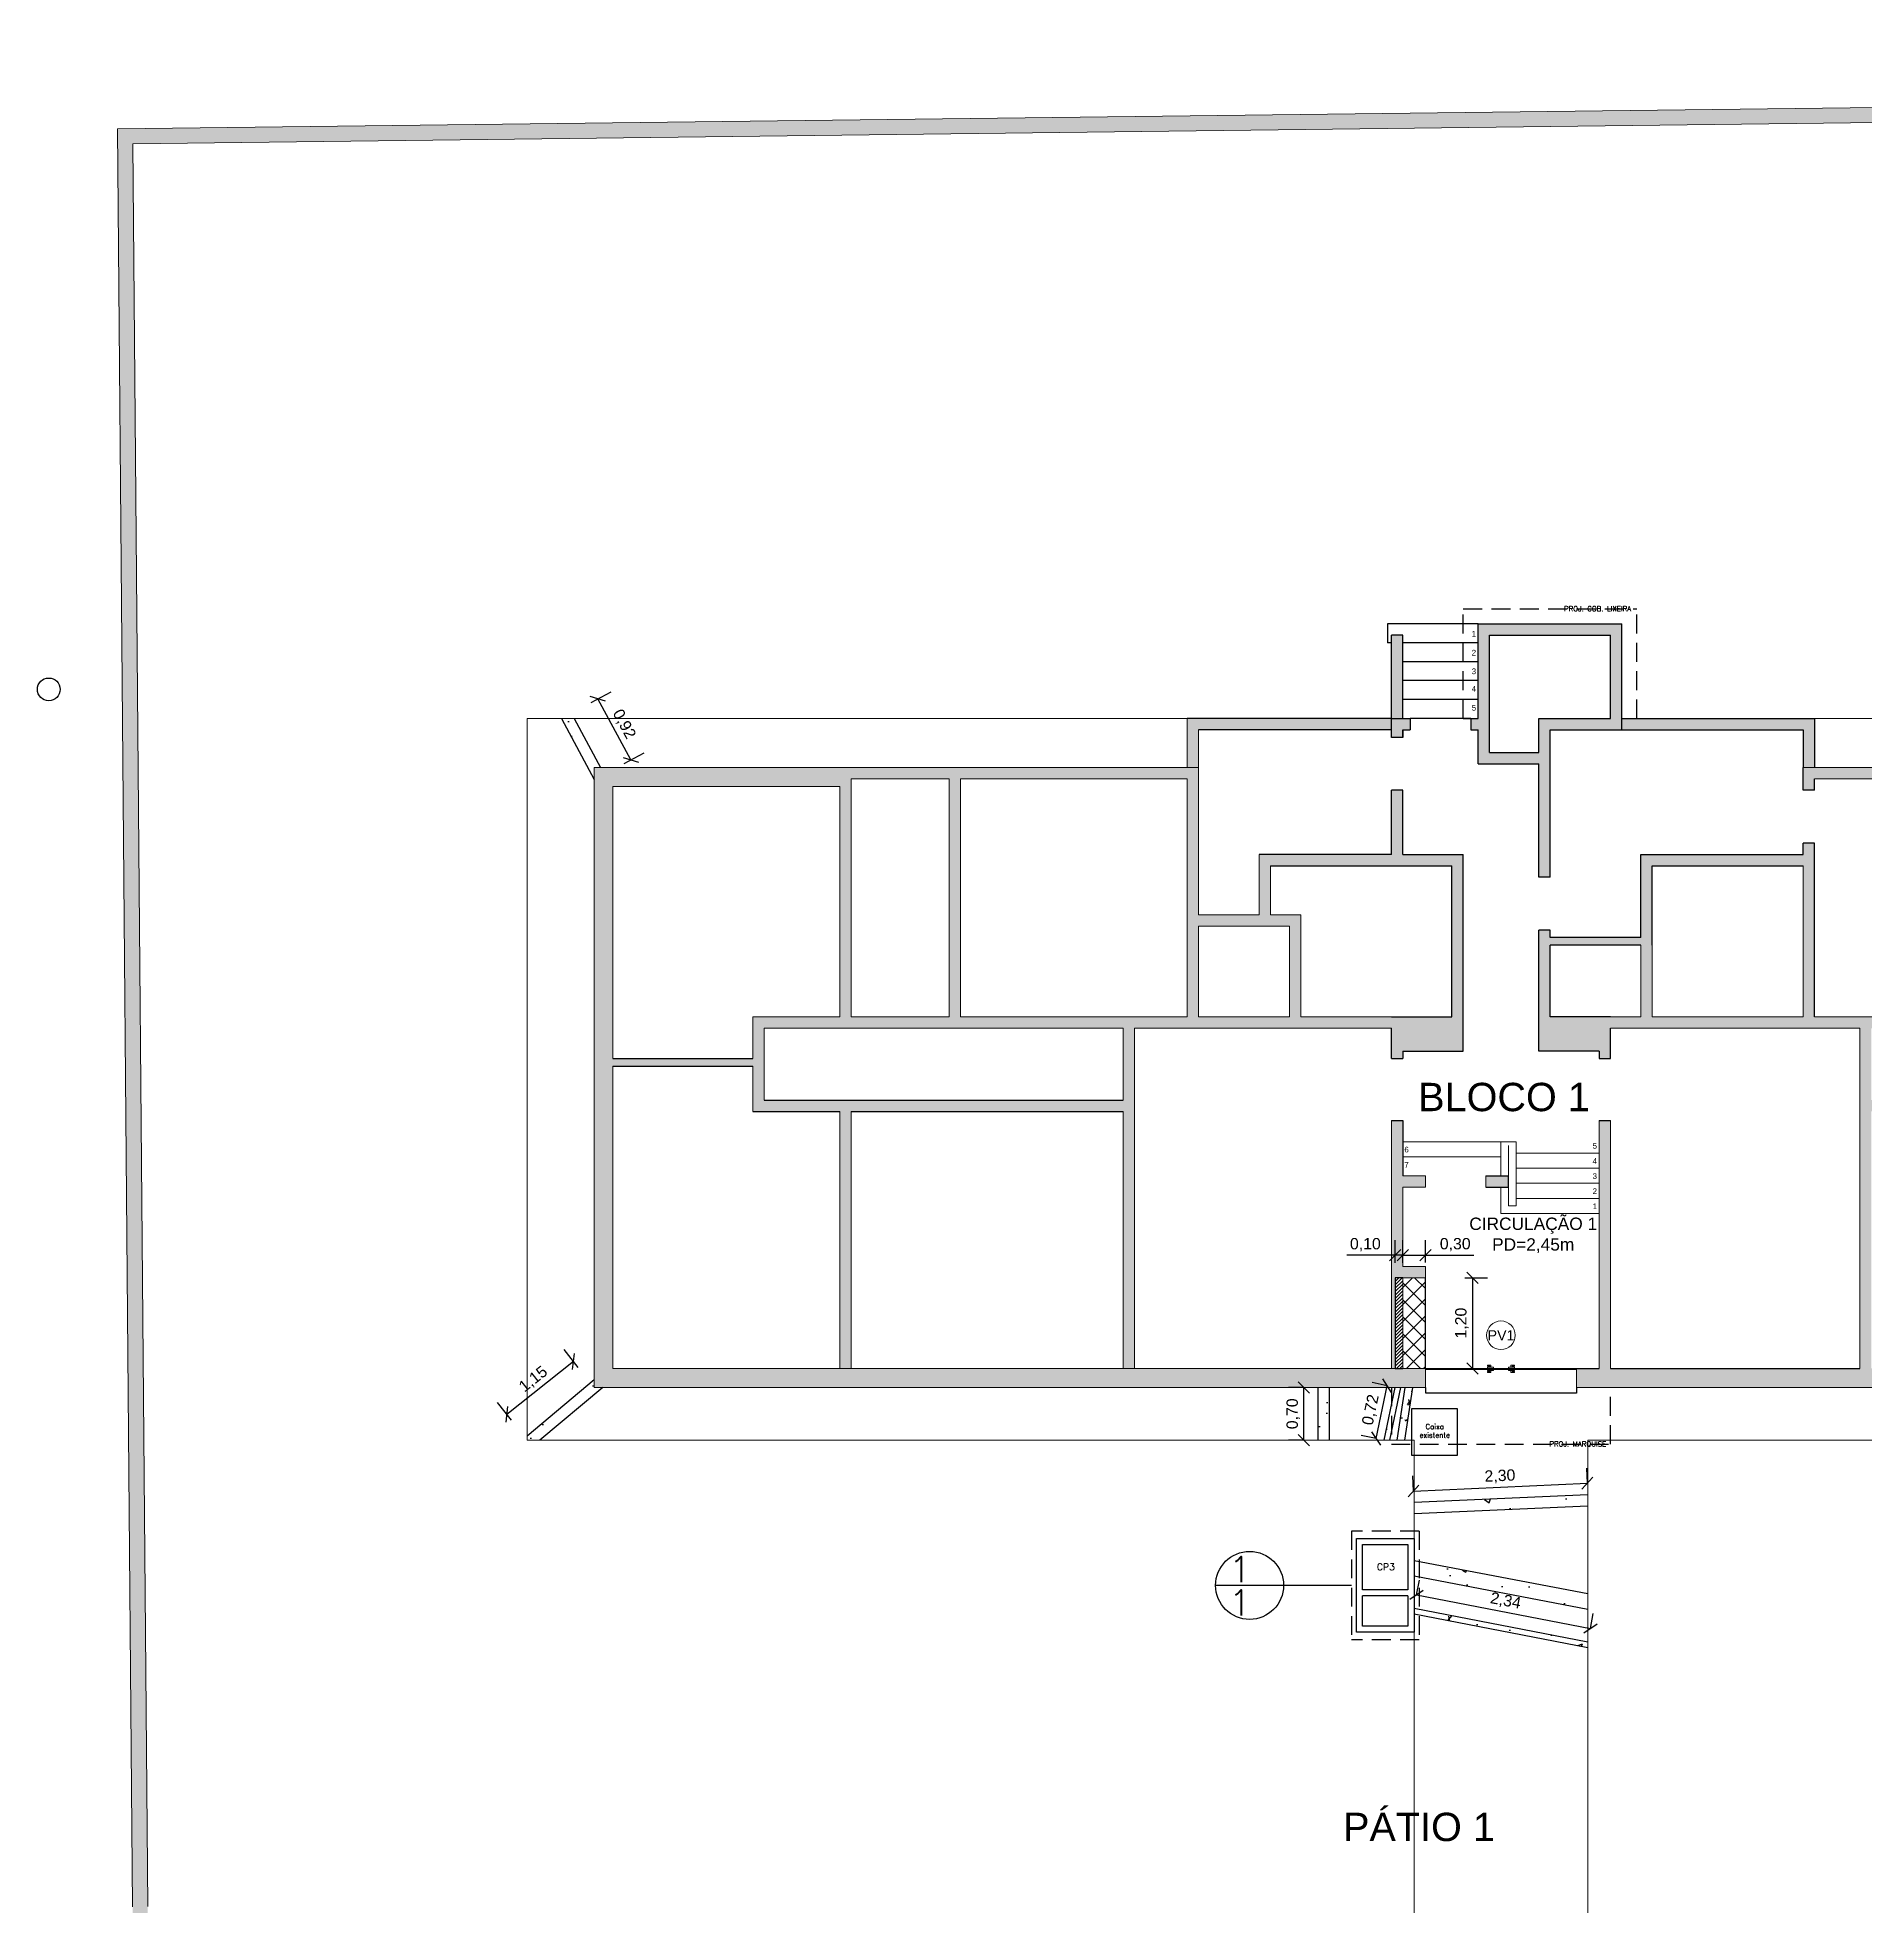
# Model space of a CAD drawing. Extents: x 0 to 11638, y -6007 to 0.
# Drawn here: x 10539.1 to 10563.3, y -5592.71 to -5567.98 of the extents above; entities that cross this region are included whole.
import ezdxf

# ---------------------------------------------------------------- set-up
doc = ezdxf.new("R2010")
doc.units = 0
doc.linetypes.add('CACHE', pattern=[0.375, 0.25, -0.125])
doc.layers.get('0').update_dxf_attribs({"linetype": 'CONTINUOUS'})
doc.layers.get('Defpoints').update_dxf_attribs({"linetype": 'CONTINUOUS'})
for name, color, linetype, lineweight in [('ARQ - Alvenaria Alta', 251, 'CONTINUOUS', 13), ('ARQ - Alvenaria Média-Baixa', 252, 'CONTINUOUS', 20), ('ARQ - Desnível', 8, 'CONTINUOUS', 20), ('ARQ - Escadas', 1, 'CONTINUOUS', 9), ('ARQ - Esquadrias', 1, 'CONTINUOUS', 9), ('ARQ - Guias Calçadas Sarjetas', 254, 'CONTINUOUS', 20), ('ARQ - Textos', 4, 'CONTINUOUS', 5), ('Elétrica', 30, 'CONTINUOUS', 20)]:
    doc.layers.add(name, color=color, linetype=linetype, lineweight=lineweight)
doc.layers.add('ARQ - Cotas', color=1, linetype='CONTINUOUS')
doc.layers.add('ARQ - Projeções', color=253, linetype='CACHE')
doc.styles.add('ROMANS', font='romans.shx', dxfattribs={"height": 0.3})
doc.styles.get("Standard").update_dxf_attribs({"font": 'arial.ttf', "height": 0.15})
doc.dimstyles.get("Standard").update_dxf_attribs({"dimtxt": 0.1, "dimasz": 0.15, "dimexe": 0.2, "dimexo": 0.2, "dimgap": 0.05, "dimtad": 1, "dimzin": 0, "dimtxsty": 'STANDARD', "dimblk": 'OBLIQUE', "dimcen": 0.5, "dimclrd": 256, "dimclre": 256, "dimclrt": 256, "dimadec": 0, "dimazin": 0, "dimtfac": 1, "dimtmove": 0, "dimatfit": 3, "dimfxl": 0.1, "dimfxlon": 1, "dimtfillclr": 256, "dimtolj": 1, "dimtzin": 0, "dimlwd": -1, "dimarcsym": 0})
pattern_1 = [(50, (250, 0), (0.910923345, -0.07969543), [0.09525, -1.04775]), (355, (250, 0), (-0.17621711, 0.955284226), [0.0762, -0.83820292]), (100.451445, (250.0759, -0.0066), (0.734706235, 0.87558876), [0.080950044, -0.89045122]), (46.1842, (250, 0.254), (1.3553952, -0.21021164), [0.142875, -1.571625]), (96.635558, (250.113, 0.2365), (1.18702067, 1.23713062), [0.12142512, -1.33567804]), (351.184151, (250, 0.254), (1.18702067, 1.23713062), [0.11429984, -1.25729866]), (21, (250.127, 0.1905), (0.758071956, -0.51132599), [0.09525, -1.04775]), (326, (250.127, 0.1905), (0.30901014, 0.92093983), [0.0762, -0.8382]), (71.451445, (250.1902, 0.1479), (1.067082096, 0.409613844), [0.080950044, -0.89044969]), (37.5, (250, 0), (0.015443016, 0.422775194), [0, -0.82804, 0, -0.8509, 0, -0.841375]), (7.5, (250, 0), (0.334098313, 0.500902874), [0, -0.48514, 0, -0.80899, 0, -0.320675]), (327.5, (249.7168, 0), (0.677952976, -0.02864372), [0, -0.3175, 0, -0.9906, 0, -1.31445]), (317.5, (249.5898, 0), (0.740645907, 0.127132455), [0, -0.41275, 0, -0.65786, 0, -0.93345])]

# ---------------------------------------------------------------- blocks, each defined once
blk = doc.blocks.new('_Oblique')
at = {"layer": 'ARQ - Esquadrias', "color": 0, "lineweight": -2}
blk.add_line((-0.5, -0.5), (0.5, 0.5), dxfattribs=at)
blk = doc.blocks.new('*D1001')
at = {"layer": 'ARQ - Cotas', "lineweight": -2, "transparency": 16777216}
for p, q in [((10546.262, -5585.572), (10546.076, -5585.336)), ((10545.377, -5586.272), (10545.191, -5586.036))]:
    blk.add_line(p, q, dxfattribs=at)
at = {"layer": 'ARQ - Cotas', "transparency": 16777216}
blk.add_line((10546.2, -5585.493), (10545.315, -5586.193), dxfattribs=at)
at = {"layer": 'Defpoints', "color": 0, "lineweight": -2, "transparency": 16777216}
for p in [(10546.471, -5585.836), (10545.315, -5586.193), (10545.586, -5586.536)]:
    blk.add_point(p, dxfattribs=at)
at = {"layer": 'ARQ - Cotas', "transparency": 16777216, "xscale": 0.15, "yscale": 0.15, "zscale": 0.15}
for p, rotation in [((10546.2, -5585.493), 38.34260302707622), ((10545.315, -5586.193), 218.3426030270762)]:
    blk.add_blockref('_Oblique', p, dxfattribs=dict(at, rotation=rotation))
at = {"layer": 'ARQ - Cotas', "lineweight": -2, "transparency": 16777216, "insert": (10545.671, -5585.733), "char_height": 0.15, "attachment_point": 5, "rotation": 38.3426}
blk.add_mtext('\\A1;1,15', dxfattribs=at)
blk = doc.blocks.new('*D1002')
at = {"layer": 'ARQ - Cotas', "lineweight": -2, "transparency": 16777216}
for p, q in [((10546.434, -5576.774), (10546.699, -5576.632)), ((10546.868, -5577.582), (10547.132, -5577.44))]:
    blk.add_line(p, q, dxfattribs=at)
at = {"layer": 'ARQ - Cotas', "transparency": 16777216}
blk.add_line((10546.956, -5577.535), (10546.522, -5576.726), dxfattribs=at)
at = {"layer": 'Defpoints', "color": 0, "lineweight": -2, "transparency": 16777216}
for p in [(10546.522, -5576.726), (10546.038, -5576.986), (10546.471, -5577.795)]:
    blk.add_point(p, dxfattribs=at)
at = {"layer": 'ARQ - Cotas', "transparency": 16777216, "xscale": 0.15, "yscale": 0.15, "zscale": 0.15}
for p, rotation in [((10546.522, -5576.726), 118.203751633837), ((10546.956, -5577.535), 298.203751633837)]:
    blk.add_blockref('_Oblique', p, dxfattribs=dict(at, rotation=rotation))
at = {"layer": 'ARQ - Cotas', "lineweight": -2, "transparency": 16777216, "insert": (10546.863, -5577.064), "char_height": 0.15, "attachment_point": 5, "rotation": 298.2038}
blk.add_mtext('\\A1;0,92', dxfattribs=at)
blk = doc.blocks.new('*D1003')
at = {"layer": 'ARQ - Cotas', "lineweight": -2, "transparency": 16777216}
for p, q in [((10557.315, -5587.208), (10557.306, -5587.008)), ((10559.615, -5587.104), (10559.606, -5586.905))]:
    blk.add_line(p, q, dxfattribs=at)
at = {"layer": 'ARQ - Cotas', "transparency": 16777216}
blk.add_line((10557.315, -5587.208), (10559.615, -5587.104), dxfattribs=at)
at = {"layer": 'Defpoints', "color": 0, "lineweight": -2, "transparency": 16777216}
for p in [(10559.615, -5587.104), (10557.321, -5587.357), (10559.621, -5587.254)]:
    blk.add_point(p, dxfattribs=at)
at = {"layer": 'ARQ - Cotas', "transparency": 16777216, "xscale": 0.15, "yscale": 0.15, "zscale": 0.15}
for p, rotation in [((10557.315, -5587.208), 182.5705686354482), ((10559.615, -5587.104), 2.570568635448222)]:
    blk.add_blockref('_Oblique', p, dxfattribs=dict(at, rotation=rotation))
at = {"layer": 'ARQ - Cotas', "lineweight": -2, "transparency": 16777216, "insert": (10558.458, -5587.016), "char_height": 0.15, "attachment_point": 5, "rotation": 2.5706}
blk.add_mtext('\\A1;2,30', dxfattribs=at)
blk = doc.blocks.new('*D1006')
at = {"layer": 'ARQ - Cotas', "lineweight": -2, "transparency": 16777216}
for p, q in [((10556.965, -5585.814), (10556.769, -5585.773)), ((10556.818, -5586.514), (10556.622, -5586.473))]:
    blk.add_line(p, q, dxfattribs=at)
at = {"layer": 'ARQ - Cotas', "transparency": 16777216}
blk.add_line((10556.818, -5586.514), (10556.965, -5585.814), dxfattribs=at)
at = {"layer": 'Defpoints', "color": 0, "lineweight": -2, "transparency": 16777216}
for p in [(10556.965, -5585.814), (10557.071, -5585.836), (10556.924, -5586.536)]:
    blk.add_point(p, dxfattribs=at)
at = {"layer": 'ARQ - Cotas', "transparency": 16777216, "xscale": 0.15, "yscale": 0.15, "zscale": 0.15}
for p, rotation in [((10556.965, -5585.814), 78.14022087898287), ((10556.818, -5586.514), 258.1402208789829)]:
    blk.add_blockref('_Oblique', p, dxfattribs=dict(at, rotation=rotation))
at = {"layer": 'ARQ - Cotas', "lineweight": -2, "transparency": 16777216, "insert": (10556.754, -5586.135), "char_height": 0.15, "attachment_point": 5, "rotation": 78.1402}
blk.add_mtext('\\A1;0,72', dxfattribs=at)
blk = doc.blocks.new('*D1007')
at = {"layer": 'ARQ - Cotas', "lineweight": -2, "transparency": 16777216}
for p, q in [((10555.862, -5585.836), (10555.662, -5585.836)), ((10555.862, -5586.536), (10555.662, -5586.536))]:
    blk.add_line(p, q, dxfattribs=at)
at = {"layer": 'ARQ - Cotas', "transparency": 16777216}
blk.add_line((10555.862, -5586.536), (10555.862, -5585.836), dxfattribs=at)
at = {"layer": 'Defpoints', "color": 0, "lineweight": -2, "transparency": 16777216}
for p in [(10555.862, -5585.836), (10556.05, -5585.836), (10556.05, -5586.536)]:
    blk.add_point(p, dxfattribs=at)
at = {"layer": 'ARQ - Cotas', "transparency": 16777216, "xscale": 0.15, "yscale": 0.15, "zscale": 0.15}
for p, rotation in [((10555.862, -5585.836), 90), ((10555.862, -5586.536), 270)]:
    blk.add_blockref('_Oblique', p, dxfattribs=dict(at, rotation=rotation))
at = {"layer": 'ARQ - Cotas', "lineweight": -2, "transparency": 16777216, "insert": (10555.722, -5586.186), "char_height": 0.15, "attachment_point": 5, "rotation": 90}
blk.add_mtext('\\A1;0,70', dxfattribs=at)
blk = doc.blocks.new('*D1008')
at = {"layer": 'ARQ - Cotas', "lineweight": -2, "transparency": 16777216}
for p, q in [((10557.355, -5588.583), (10557.393, -5588.387)), ((10559.655, -5589.026), (10559.693, -5588.829))]:
    blk.add_line(p, q, dxfattribs=at)
at = {"layer": 'ARQ - Cotas', "transparency": 16777216}
blk.add_line((10557.355, -5588.583), (10559.655, -5589.026), dxfattribs=at)
at = {"layer": 'Defpoints', "color": 0, "lineweight": -2, "transparency": 16777216}
for p in [(10557.321, -5588.758), (10559.655, -5589.026), (10559.621, -5589.201)]:
    blk.add_point(p, dxfattribs=at)
at = {"layer": 'ARQ - Cotas', "transparency": 16777216, "xscale": 0.15, "yscale": 0.15, "zscale": 0.15}
for p, rotation in [((10557.355, -5588.583), 169.1044546613876), ((10559.655, -5589.026), 349.1044546613876)]:
    blk.add_blockref('_Oblique', p, dxfattribs=dict(at, rotation=rotation))
at = {"layer": 'ARQ - Cotas', "lineweight": -2, "transparency": 16777216, "insert": (10558.532, -5588.667), "char_height": 0.15, "attachment_point": 5, "rotation": 349.1045}
blk.add_mtext('\\A1;2,34', dxfattribs=at)
blk = doc.blocks.new('*D1026')
at = {"layer": 'ARQ - Cotas', "lineweight": -2, "transparency": 16777216}
for p, q in [((10557.171, -5584.186), (10557.171, -5583.889)), ((10557.471, -5584.186), (10557.471, -5583.889))]:
    blk.add_line(p, q, dxfattribs=at)
at = {"layer": 'ARQ - Cotas', "transparency": 16777216}
for p, q in [((10557.171, -5584.089), (10557.471, -5584.089)), ((10557.471, -5584.089), (10558.111, -5584.089))]:
    blk.add_line(p, q, dxfattribs=at)
at = {"layer": 'Defpoints', "color": 0, "lineweight": -2, "transparency": 16777216}
for p in [(10557.471, -5584.089), (10557.171, -5584.386), (10557.471, -5584.386)]:
    blk.add_point(p, dxfattribs=at)
at = {"layer": 'ARQ - Cotas', "transparency": 16777216, "xscale": 0.15, "yscale": 0.15, "zscale": 0.15, "rotation": 180}
blk.add_blockref('_Oblique', (10557.171, -5584.089), dxfattribs=at)
at = {"layer": 'ARQ - Cotas', "transparency": 16777216, "xscale": 0.15, "yscale": 0.15, "zscale": 0.15}
blk.add_blockref('_Oblique', (10557.471, -5584.089), dxfattribs=at)
at = {"layer": 'ARQ - Cotas', "lineweight": -2, "transparency": 16777216, "insert": (10557.866, -5583.949), "char_height": 0.15, "attachment_point": 5}
blk.add_mtext('\\A1;0,30', dxfattribs=at)
blk = doc.blocks.new('*D1027')
at = {"layer": 'ARQ - Cotas', "lineweight": -2, "transparency": 16777216}
for p, q in [((10557.994, -5584.386), (10558.294, -5584.386)), ((10557.994, -5585.586), (10558.294, -5585.586))]:
    blk.add_line(p, q, dxfattribs=at)
at = {"layer": 'ARQ - Cotas', "transparency": 16777216}
blk.add_line((10558.094, -5584.386), (10558.094, -5585.586), dxfattribs=at)
at = {"layer": 'Defpoints', "color": 0, "lineweight": -2, "transparency": 16777216}
for p in [(10557.171, -5584.386), (10557.171, -5585.586), (10558.094, -5585.586)]:
    blk.add_point(p, dxfattribs=at)
at = {"layer": 'ARQ - Cotas', "transparency": 16777216, "xscale": 0.15, "yscale": 0.15, "zscale": 0.15}
for p, rotation in [((10558.094, -5584.386), 90), ((10558.094, -5585.586), 270)]:
    blk.add_blockref('_Oblique', p, dxfattribs=dict(at, rotation=rotation))
at = {"layer": 'ARQ - Cotas', "lineweight": -2, "transparency": 16777216, "insert": (10557.954, -5584.986), "char_height": 0.15, "attachment_point": 5, "rotation": 90}
blk.add_mtext('\\A1;1,20', dxfattribs=at)
blk = doc.blocks.new('*D1032')
at = {"layer": 'ARQ - Cotas', "lineweight": -2, "transparency": 16777216}
for p, q in [((10557.071, -5584.189), (10557.071, -5583.889)), ((10557.171, -5584.189), (10557.171, -5583.889))]:
    blk.add_line(p, q, dxfattribs=at)
at = {"layer": 'ARQ - Cotas', "transparency": 16777216}
for p, q in [((10557.071, -5584.089), (10556.432, -5584.089)), ((10557.171, -5584.089), (10557.071, -5584.089))]:
    blk.add_line(p, q, dxfattribs=at)
at = {"layer": 'Defpoints', "color": 0, "lineweight": -2, "transparency": 16777216}
for p in [(10557.071, -5584.089), (10557.071, -5585.586), (10557.171, -5585.586)]:
    blk.add_point(p, dxfattribs=at)
at = {"layer": 'ARQ - Cotas', "transparency": 16777216, "xscale": 0.15, "yscale": 0.15, "zscale": 0.15, "rotation": 180}
blk.add_blockref('_Oblique', (10557.071, -5584.089), dxfattribs=at)
at = {"layer": 'ARQ - Cotas', "transparency": 16777216, "xscale": 0.15, "yscale": 0.15, "zscale": 0.15}
blk.add_blockref('_Oblique', (10557.171, -5584.089), dxfattribs=at)
at = {"layer": 'ARQ - Cotas', "lineweight": -2, "transparency": 16777216, "insert": (10556.677, -5583.949), "char_height": 0.15, "attachment_point": 5}
blk.add_mtext('\\A1;0,10', dxfattribs=at)

msp = doc.modelspace()

# ---------------------------------------------------------------- hatches: boundary and pattern name
at = {"layer": 'ARQ - Alvenaria Alta', "lineweight": -2}
h = msp.add_hatch(color=7, dxfattribs=at)
h.dxf.hatch_style = 1
h.paths.add_polyline_path([(10557.971, -5578.786), (10557.171, -5578.786), (10557.171, -5577.936), (10557.021, -5577.936), (10557.021, -5578.786), (10555.271, -5578.786), (10555.271, -5579.586), (10554.471, -5579.586), (10554.471, -5577.636), (10546.471, -5577.636), (10546.471, -5585.836), (10557.471, -5585.836), (10557.471, -5585.586), (10557.174, -5585.586), (10546.721, -5585.586), (10546.721, -5581.586), (10548.571, -5581.586), (10548.571, -5582.186), (10549.721, -5582.186), (10549.721, -5585.586), (10549.871, -5585.586), (10549.871, -5582.186), (10553.471, -5582.186), (10553.471, -5585.586), (10553.621, -5585.586), (10553.621, -5581.086), (10557.021, -5581.086), (10557.021, -5581.486), (10557.171, -5581.486), (10557.171, -5581.386), (10557.971, -5581.386)])
h.paths.add_polyline_path([(10557.021, -5580.936), (10555.821, -5580.936), (10555.821, -5579.586), (10555.421, -5579.586), (10555.421, -5578.936), (10557.821, -5578.936), (10557.821, -5580.936)], flags=16)
h.paths.add_polyline_path([(10555.671, -5580.936), (10554.471, -5580.936), (10554.471, -5579.736), (10555.671, -5579.736)], flags=16)
h.paths.add_polyline_path([(10554.321, -5580.936), (10551.321, -5580.936), (10551.321, -5577.786), (10554.321, -5577.786)], flags=16)
h.paths.add_polyline_path([(10553.471, -5581.086), (10553.471, -5582.036), (10548.721, -5582.036), (10548.721, -5581.086)], flags=16)
h.paths.add_polyline_path([(10551.171, -5580.936), (10549.871, -5580.936), (10549.871, -5577.786), (10551.171, -5577.786)], flags=16)
h.paths.add_polyline_path([(10549.721, -5580.936), (10548.571, -5580.936), (10548.571, -5581.486), (10546.721, -5581.486), (10546.721, -5577.886), (10549.721, -5577.886)], flags=16)
h.paths.add_polyline_path([(10557.171, -5582.306), (10557.021, -5582.306), (10557.021, -5585.586), (10557.071, -5585.586), (10557.071, -5584.386), (10557.471, -5584.386), (10557.471, -5584.236), (10557.171, -5584.236), (10557.171, -5583.186), (10557.471, -5583.186), (10557.471, -5583.036), (10557.171, -5583.036)], flags=17)
h.paths.add_polyline_path([(10568.271, -5580.936), (10567.121, -5580.936), (10567.121, -5577.886), (10570.121, -5577.886), (10570.121, -5585.586), (10559.471, -5585.586), (10559.471, -5585.836), (10570.371, -5585.836), (10570.371, -5577.636), (10562.471, -5577.636), (10562.471, -5577.936), (10562.621, -5577.936), (10562.621, -5577.786), (10565.521, -5577.786), (10565.521, -5580.936), (10562.621, -5580.936), (10562.621, -5578.636), (10562.471, -5578.636), (10562.471, -5578.786), (10560.321, -5578.786), (10560.321, -5579.886), (10559.121, -5579.886), (10559.121, -5579.786), (10558.971, -5579.786), (10558.971, -5581.386), (10559.771, -5581.386), (10559.771, -5581.486), (10559.921, -5581.486), (10559.921, -5581.086), (10563.221, -5581.086), (10563.221, -5585.586), (10563.371, -5585.586), (10563.371, -5582.186), (10566.971, -5582.186), (10566.971, -5585.586), (10567.121, -5585.586), (10567.121, -5582.186), (10568.271, -5582.186), (10568.271, -5581.586), (10570.121, -5581.586), (10570.121, -5581.486), (10568.271, -5581.486)])
h.paths.add_polyline_path([(10559.121, -5580.936), (10559.121, -5579.986), (10560.321, -5579.986), (10560.321, -5580.936), (10559.921, -5580.936)], flags=16)
h.paths.add_polyline_path([(10560.471, -5580.936), (10560.471, -5578.936), (10562.471, -5578.936), (10562.471, -5580.936)], flags=16)
h.paths.add_polyline_path([(10563.371, -5581.086), (10568.121, -5581.086), (10568.121, -5582.036), (10563.371, -5582.036)], flags=16)
h.paths.add_polyline_path([(10565.671, -5580.936), (10565.671, -5577.786), (10566.971, -5577.786), (10566.971, -5580.936)], flags=16)
h.paths.add_polyline_path([(10557.271, -5576.986), (10557.021, -5576.986), (10557.021, -5577.236), (10557.171, -5577.236), (10557.171, -5577.136), (10557.271, -5577.136)])
h.paths.add_polyline_path([(10560.071, -5575.736), (10558.171, -5575.736), (10558.171, -5576.986), (10558.071, -5576.986), (10558.071, -5577.136), (10558.171, -5577.136), (10558.171, -5577.586), (10558.971, -5577.586), (10558.971, -5579.086), (10559.121, -5579.086), (10559.121, -5577.136), (10560.071, -5577.136)])
h.paths.add_polyline_path([(10558.321, -5575.886), (10559.921, -5575.886), (10559.921, -5576.986), (10558.971, -5576.986), (10558.971, -5577.436), (10558.321, -5577.436)], flags=16)
h = msp.add_hatch(color=7, dxfattribs=at)
h.dxf.hatch_style = 1
h.paths.add_polyline_path([(10558.571, -5583.036), (10558.271, -5583.036), (10558.271, -5583.186), (10558.571, -5583.186)])
h.paths.add_polyline_path([(10559.921, -5582.306), (10559.771, -5582.306), (10559.771, -5585.586), (10559.921, -5585.586)])
h = msp.add_hatch(dxfattribs=at)
h.set_pattern_fill('ANSI31', color=256, scale=0.01)
h.set_pattern_definition([(45, (250, 0), (-0.0224506403, 0.0224506403), [])])
h.paths.add_polyline_path([(10557.171, -5584.386), (10557.071, -5584.386), (10557.071, -5585.586), (10557.171, -5585.586)])
at = {"layer": 'ARQ - Alvenaria Média-Baixa', "lineweight": -2}
h = msp.add_hatch(color=256, dxfattribs=at)
h.dxf.hatch_style = 1
h.paths.add_polyline_path([(10557.021, -5577.136), (10557.021, -5576.986), (10554.321, -5576.986), (10554.321, -5577.636), (10554.471, -5577.636), (10554.471, -5577.136)])
h.paths.add_polyline_path([(10557.171, -5575.886), (10557.021, -5575.886), (10557.021, -5576.986), (10557.171, -5576.986)])
h.paths.add_polyline_path([(10562.621, -5576.986), (10560.071, -5576.986), (10560.071, -5577.136), (10562.471, -5577.136), (10562.471, -5577.636), (10562.621, -5577.636)])
at = {"layer": 'ARQ - Cotas', "lineweight": -2}
h = msp.add_hatch(color=7, dxfattribs=at)
h.dxf.hatch_style = 1
edge = h.paths.add_edge_path()
edge.add_line((10639.449, -5568.178), (10639.449, -5599.764))
edge.add_line((10639.449, -5599.764), (10639.649, -5599.764))
edge.add_line((10639.649, -5599.764), (10639.649, -5567.975))
edge.add_line((10639.649, -5567.975), (10540.165, -5569.184))
edge.add_line((10540.165, -5569.184), (10540.365, -5592.707))
edge.add_arc((10544.127, -5592.707), 3.762, 180, 236.9357)
edge.add_line((10542.074, -5595.86), (10542.118, -5595.868))
edge.add_line((10542.118, -5595.868), (10542.155, -5595.673))
edge.add_arc((10544.127, -5592.707), 3.562, 179.9865, 236.3823, ccw=False)
edge.add_line((10540.565, -5592.706), (10540.366, -5569.382))
edge.add_line((10540.366, -5569.382), (10639.449, -5568.178))
h.paths.add_polyline_path([(10639.537, -5598.013), (10639.537, -5597.919)], flags=16)
at = {"layer": 'ARQ - Cotas', "lineweight": -2, "true_color": 0x000000}
h = msp.add_hatch(dxfattribs=at)
h.set_pattern_fill('AR-CONC', color=18, scale=0.005)
h.set_pattern_definition(pattern_1)
h.paths.add_polyline_path([(10546.208, -5576.986), (10546.038, -5576.986), (10546.471, -5577.795), (10546.471, -5577.636), (10546.557, -5577.636)])
h = msp.add_hatch(dxfattribs=at)
h.set_pattern_fill('AR-CONC', color=18, scale=0.005)
h.set_pattern_definition(pattern_1)
h.paths.add_polyline_path([(10546.588, -5585.836), (10546.471, -5585.836), (10546.471, -5585.738), (10545.586, -5586.48), (10545.586, -5586.536), (10545.753, -5586.536)])
h = msp.add_hatch(dxfattribs=at)
h.set_pattern_fill('AR-CONC', color=18, scale=0.005)
h.set_pattern_definition(pattern_1)
h.paths.add_polyline_path([(10556.2, -5585.836), (10556.05, -5585.836), (10556.05, -5586.536), (10556.2, -5586.536)])
h = msp.add_hatch(dxfattribs=at)
h.set_pattern_fill('AR-CONC', color=18, scale=0.005)
h.set_pattern_definition(pattern_1)
h.paths.add_polyline_path([(10557.146, -5585.836), (10557.071, -5585.836), (10556.924, -5586.536), (10556.999, -5586.536)])
h = msp.add_hatch(dxfattribs=at)
h.set_pattern_fill('AR-CONC', color=18, scale=0.005)
h.set_pattern_definition(pattern_1)
h.paths.add_polyline_path([(10557.304, -5585.836), (10557.203, -5585.836), (10557.098, -5586.536), (10557.199, -5586.536)])
h = msp.add_hatch(dxfattribs=at)
h.set_pattern_fill('AR-CONC', color=18, scale=0.005)
h.set_pattern_definition(pattern_1)
h.paths.add_polyline_path([(10559.621, -5587.254), (10557.321, -5587.357), (10557.321, -5587.507), (10559.621, -5587.404)])
h = msp.add_hatch(dxfattribs=at)
h.set_pattern_fill('AR-CONC', color=18, scale=0.005)
h.set_pattern_definition(pattern_1)
h.paths.add_polyline_path([(10557.321, -5588.13), (10557.321, -5588.333), (10559.621, -5588.773), (10559.621, -5588.57)])
h = msp.add_hatch(dxfattribs=at)
h.set_pattern_fill('AR-CONC', color=18, scale=0.005)
h.set_pattern_definition(pattern_1)
h.paths.add_polyline_path([(10557.321, -5588.758), (10557.321, -5588.834), (10559.621, -5589.277), (10559.621, -5589.201)])
at = {"layer": 'ARQ - Desnível', "lineweight": -2}
h = msp.add_hatch(dxfattribs=at)
h.set_pattern_fill('ANSI37', color=256, scale=0.05)
h.set_pattern_definition([(45, (250, 0), (-0.1122532015, 0.1122532015), []), (135, (250, 0), (-0.1122532015, -0.1122532015), [])])
h.paths.add_polyline_path([(10557.471, -5584.386), (10557.171, -5584.386), (10557.171, -5585.586), (10557.471, -5585.586)])

# ---------------------------------------------------------------- linework, layer by layer
at = {"lineweight": -2}
for p, q in [((10546.286, -5585.836), (10546.286, -5585.836)), ((10557.291, -5586.116), (10557.891, -5586.116)), ((10557.291, -5586.736), (10557.291, -5586.116)), ((10557.891, -5586.116), (10557.891, -5586.736)), ((10557.891, -5586.736), (10557.291, -5586.736)), ((10555.595, -5588.456), (10554.695, -5588.456)), ((10556.495, -5588.456), (10555.595, -5588.456))]:
    msp.add_line(p, q, dxfattribs=at)
at = {"linetype": 'CACHE', "lineweight": -2}
for p, q in [((10557.388, -5587.737), (10556.495, -5587.737)), ((10556.495, -5587.737), (10556.495, -5589.176)), ((10557.388, -5587.737), (10557.388, -5589.176)), ((10557.388, -5589.176), (10556.495, -5589.176))]:
    msp.add_line(p, q, dxfattribs=at)
at = {"lineweight": -2}
msp.add_circle((10555.145, -5588.456), 0.45, dxfattribs=at)
at = {"layer": 'ARQ - Alvenaria Alta'}
for p, q in [((10639.649, -5567.975), (10540.165, -5569.184)), ((10639.449, -5568.178), (10540.366, -5569.382)), ((10540.165, -5569.184), (10540.365, -5592.707)), ((10540.366, -5569.382), (10540.565, -5592.705)), ((10548.571, -5581.486), (10548.571, -5580.936)), ((10548.721, -5582.036), (10548.721, -5581.086)), ((10553.471, -5582.036), (10553.471, -5581.086)), ((10553.621, -5585.586), (10553.621, -5581.086)), ((10563.221, -5585.586), (10563.221, -5581.086)), ((10548.571, -5582.186), (10548.571, -5581.586)), ((10549.721, -5585.586), (10549.721, -5582.186)), ((10549.871, -5585.586), (10549.871, -5582.186)), ((10553.471, -5585.586), (10553.471, -5582.186)), ((10557.021, -5585.586), (10557.021, -5582.306)), ((10559.771, -5585.586), (10559.771, -5582.306)), ((10559.921, -5585.586), (10559.921, -5582.306)), ((10557.171, -5583.036), (10557.471, -5583.036)), ((10557.471, -5583.186), (10557.471, -5583.036)), ((10558.271, -5583.186), (10558.271, -5583.036)), ((10557.171, -5584.236), (10557.171, -5583.186)), ((10557.171, -5583.186), (10557.471, -5583.186)), ((10557.171, -5585.586), (10557.171, -5584.386)), ((10557.471, -5584.386), (10557.471, -5584.236))]:
    msp.add_line(p, q, dxfattribs=at)
at = {"layer": 'ARQ - Alvenaria Alta', "lineweight": -2}
for p, q in [((10558.171, -5575.736), (10557.971, -5575.736)), ((10558.171, -5576.986), (10558.171, -5575.736)), ((10558.171, -5575.736), (10560.071, -5575.736)), ((10560.071, -5577.136), (10560.071, -5575.736)), ((10558.321, -5577.436), (10558.321, -5575.886)), ((10558.321, -5575.886), (10559.921, -5575.886)), ((10559.921, -5576.986), (10559.921, -5575.886)), ((10546.038, -5576.986), (10546.471, -5577.795)), ((10546.208, -5576.986), (10546.557, -5577.636)), ((10557.021, -5577.236), (10557.021, -5576.986)), ((10557.021, -5576.986), (10557.271, -5576.986)), ((10557.271, -5576.986), (10557.271, -5577.136)), ((10558.071, -5576.986), (10558.171, -5576.986)), ((10558.071, -5576.986), (10558.071, -5577.136)), ((10558.971, -5577.436), (10558.971, -5576.986)), ((10558.971, -5576.986), (10559.921, -5576.986)), ((10557.171, -5577.236), (10557.021, -5577.236)), ((10557.171, -5577.136), (10557.271, -5577.136)), ((10557.171, -5577.236), (10557.171, -5577.136)), ((10557.171, -5577.136), (10557.171, -5577.236)), ((10558.071, -5577.136), (10558.171, -5577.136)), ((10558.171, -5577.586), (10558.171, -5577.136)), ((10559.121, -5579.086), (10559.121, -5577.136)), ((10559.121, -5577.136), (10560.071, -5577.136)), ((10558.321, -5577.436), (10558.971, -5577.436)), ((10558.171, -5577.586), (10558.971, -5577.586)), ((10558.971, -5579.086), (10558.971, -5577.586)), ((10562.471, -5577.936), (10562.471, -5577.636)), ((10557.021, -5578.786), (10557.021, -5577.936)), ((10557.171, -5577.936), (10557.021, -5577.936)), ((10557.171, -5578.786), (10557.171, -5577.936)), ((10562.621, -5577.936), (10562.471, -5577.936)), ((10562.621, -5577.936), (10562.621, -5577.786)), ((10562.471, -5578.786), (10562.471, -5578.636)), ((10562.621, -5578.636), (10562.471, -5578.636)), ((10562.621, -5580.936), (10562.621, -5578.636)), ((10557.021, -5578.786), (10555.271, -5578.786)), ((10555.421, -5578.936), (10557.821, -5578.936)), ((10557.171, -5578.786), (10557.971, -5578.786)), ((10557.821, -5580.936), (10557.821, -5578.936)), ((10557.971, -5581.386), (10557.971, -5578.786)), ((10560.321, -5579.886), (10560.321, -5578.786)), ((10560.321, -5578.786), (10562.471, -5578.786)), ((10560.471, -5579.986), (10560.471, -5578.936)), ((10560.471, -5578.936), (10562.471, -5578.936)), ((10559.121, -5579.086), (10558.971, -5579.086)), ((10559.121, -5579.786), (10558.971, -5579.786)), ((10558.971, -5581.386), (10558.971, -5579.786)), ((10559.121, -5579.886), (10559.121, -5579.786)), ((10560.321, -5579.886), (10559.121, -5579.886)), ((10560.321, -5579.986), (10559.121, -5579.986)), ((10559.121, -5580.936), (10559.121, -5579.986)), ((10557.021, -5580.936), (10557.821, -5580.936)), ((10559.921, -5580.936), (10559.121, -5580.936)), ((10557.021, -5581.486), (10557.021, -5581.086)), ((10559.921, -5581.486), (10559.921, -5581.086)), ((10557.171, -5581.386), (10557.171, -5581.486)), ((10557.171, -5581.386), (10557.971, -5581.386)), ((10559.771, -5581.386), (10558.971, -5581.386)), ((10559.771, -5581.386), (10559.771, -5581.486)), ((10546.721, -5581.486), (10548.571, -5581.486)), ((10546.721, -5581.586), (10548.571, -5581.586)), ((10557.021, -5581.486), (10557.171, -5581.486)), ((10559.771, -5581.486), (10559.921, -5581.486)), ((10548.571, -5582.186), (10549.721, -5582.186)), ((10548.721, -5582.036), (10553.471, -5582.036)), ((10549.871, -5582.186), (10553.471, -5582.186)), ((10557.021, -5582.306), (10557.171, -5582.306)), ((10557.171, -5582.306), (10557.171, -5583.036)), ((10559.771, -5582.306), (10559.921, -5582.306)), ((10558.271, -5583.036), (10558.571, -5583.036)), ((10558.571, -5583.186), (10558.571, -5583.036)), ((10558.271, -5583.186), (10558.571, -5583.186)), ((10557.171, -5584.386), (10557.071, -5584.386)), ((10557.071, -5584.386), (10557.071, -5585.586)), ((10557.071, -5585.586), (10557.171, -5585.586)), ((10559.471, -5585.586), (10559.771, -5585.586)), ((10559.921, -5585.586), (10563.221, -5585.586)), ((10546.471, -5585.738), (10545.586, -5586.48)), ((10546.588, -5585.836), (10545.753, -5586.536)), ((10556.05, -5585.836), (10556.05, -5586.536)), ((10556.2, -5585.836), (10556.2, -5586.536)), ((10556.999, -5586.536), (10557.146, -5585.836)), ((10557.098, -5586.536), (10557.203, -5585.836)), ((10557.199, -5586.536), (10557.304, -5585.836)), ((10557.321, -5587.357), (10559.621, -5587.254)), ((10557.321, -5587.507), (10559.621, -5587.404)), ((10556.561, -5589.076), (10556.561, -5587.836)), ((10556.561, -5587.836), (10557.321, -5587.836)), ((10557.321, -5587.836), (10557.321, -5589.076)), ((10556.641, -5588.516), (10556.641, -5587.916)), ((10556.641, -5587.916), (10557.241, -5587.916)), ((10557.241, -5587.916), (10557.241, -5588.516)), ((10559.621, -5588.57), (10557.321, -5588.13)), ((10559.621, -5588.773), (10557.321, -5588.333)), ((10557.241, -5588.516), (10556.641, -5588.516)), ((10557.241, -5588.596), (10556.641, -5588.596)), ((10556.641, -5588.996), (10556.641, -5588.596)), ((10557.241, -5588.596), (10557.241, -5588.996)), ((10557.321, -5588.758), (10559.621, -5589.201)), ((10557.321, -5588.834), (10559.621, -5589.277)), ((10557.321, -5589.076), (10556.561, -5589.076)), ((10557.241, -5588.996), (10556.641, -5588.996))]:
    msp.add_line(p, q, dxfattribs=at)
at = {"layer": 'ARQ - Alvenaria Alta', "ltscale": 0.01, "transparency": 33554684}
for p, q in [((10554.471, -5577.636), (10546.471, -5577.636)), ((10546.471, -5585.836), (10546.471, -5577.636)), ((10554.471, -5579.586), (10554.471, -5577.636)), ((10570.371, -5577.636), (10562.471, -5577.636)), ((10549.721, -5577.886), (10546.721, -5577.886)), ((10546.721, -5581.486), (10546.721, -5577.886)), ((10549.721, -5580.936), (10549.721, -5577.886)), ((10551.171, -5577.786), (10549.871, -5577.786)), ((10549.871, -5580.936), (10549.871, -5577.786)), ((10551.171, -5580.936), (10551.171, -5577.786)), ((10554.321, -5577.786), (10551.321, -5577.786)), ((10551.321, -5580.936), (10551.321, -5577.786)), ((10554.321, -5580.936), (10554.321, -5577.786)), ((10565.521, -5577.786), (10562.621, -5577.786)), ((10555.271, -5579.586), (10555.271, -5578.786)), ((10555.421, -5579.586), (10555.421, -5578.936)), ((10560.471, -5580.936), (10560.471, -5578.936)), ((10562.471, -5580.936), (10562.471, -5578.936)), ((10555.271, -5579.586), (10554.471, -5579.586)), ((10555.821, -5579.586), (10555.421, -5579.586)), ((10555.821, -5580.936), (10555.821, -5579.586)), ((10555.671, -5579.736), (10554.471, -5579.736)), ((10554.471, -5580.936), (10554.471, -5579.736)), ((10555.671, -5580.936), (10555.671, -5579.736)), ((10560.321, -5580.936), (10560.321, -5579.986)), ((10549.721, -5580.936), (10548.571, -5580.936)), ((10551.171, -5580.936), (10549.871, -5580.936)), ((10554.321, -5580.936), (10551.321, -5580.936)), ((10555.671, -5580.936), (10554.471, -5580.936)), ((10557.021, -5580.936), (10555.821, -5580.936)), ((10559.921, -5580.936), (10560.321, -5580.936)), ((10560.471, -5580.936), (10562.471, -5580.936)), ((10562.621, -5580.936), (10565.521, -5580.936)), ((10553.471, -5581.086), (10548.721, -5581.086)), ((10557.021, -5581.086), (10553.621, -5581.086)), ((10559.921, -5581.086), (10563.221, -5581.086)), ((10546.721, -5585.586), (10546.721, -5581.586)), ((10557.471, -5584.236), (10557.171, -5584.236)), ((10557.471, -5584.386), (10557.171, -5584.386)), ((10557.471, -5585.586), (10546.721, -5585.586)), ((10557.471, -5585.586), (10557.471, -5585.836)), ((10559.471, -5585.586), (10559.471, -5585.836)), ((10557.471, -5585.836), (10546.471, -5585.836)), ((10570.371, -5585.836), (10559.471, -5585.836))]:
    msp.add_line(p, q, dxfattribs=at)
at = {"layer": 'ARQ - Alvenaria Média-Baixa', "lineweight": -2}
for p, q in [((10557.021, -5576.986), (10557.021, -5575.886)), ((10557.171, -5575.886), (10557.021, -5575.886)), ((10557.171, -5576.986), (10557.171, -5575.886)), ((10557.021, -5576.986), (10554.321, -5576.986)), ((10560.071, -5576.986), (10562.621, -5576.986)), ((10562.621, -5576.986), (10562.621, -5577.636)), ((10557.021, -5577.136), (10554.471, -5577.136)), ((10560.071, -5577.136), (10562.471, -5577.136)), ((10562.471, -5577.136), (10562.471, -5577.636))]:
    msp.add_line(p, q, dxfattribs=at)
at = {"layer": 'ARQ - Alvenaria Média-Baixa', "ltscale": 0.01, "transparency": 33554684}
for p, q in [((10554.321, -5577.636), (10554.321, -5576.986)), ((10554.471, -5577.636), (10554.471, -5577.136))]:
    msp.add_line(p, q, dxfattribs=at)
at = {"layer": 'ARQ - Alvenaria Média-Baixa'}
for p, q in [((10558.471, -5583.036), (10558.471, -5582.586)), ((10558.671, -5582.586), (10558.471, -5582.586)), ((10558.571, -5583.436), (10558.571, -5582.636)), ((10558.671, -5583.436), (10558.671, -5582.586)), ((10558.671, -5583.436), (10558.571, -5583.436))]:
    msp.add_line(p, q, dxfattribs=at)
at = {"layer": 'ARQ - Cotas', "lineweight": -2}
for p, q in [((10557.471, -5585.586), (10559.471, -5585.586)), ((10557.471, -5585.596), (10559.471, -5585.596)), ((10558.471, -5585.586), (10558.471, -5585.596))]:
    msp.add_line(p, q, dxfattribs=at)
at = {"layer": 'ARQ - Cotas', "color": 18, "lineweight": -2, "true_color": 0x000000}
msp.add_line((10556.924, -5586.536), (10557.071, -5585.836), dxfattribs=at)
at = {"layer": 'ARQ - Desnível', "lineweight": -2}
for p, q in [((10557.471, -5585.586), (10557.471, -5584.386)), ((10557.471, -5585.836), (10557.471, -5585.91)), ((10559.471, -5585.836), (10559.471, -5585.911)), ((10559.471, -5585.911), (10557.471, -5585.911))]:
    msp.add_line(p, q, dxfattribs=at)
at = {"layer": 'ARQ - Escadas', "lineweight": -2}
for p, q in [((10558.171, -5575.736), (10556.971, -5575.736)), ((10556.971, -5575.736), (10556.971, -5575.986)), ((10557.021, -5575.986), (10556.971, -5575.986)), ((10558.171, -5575.986), (10557.171, -5575.986)), ((10558.171, -5576.236), (10557.171, -5576.236)), ((10558.171, -5576.486), (10557.171, -5576.486)), ((10558.171, -5576.736), (10557.171, -5576.736)), ((10558.071, -5576.986), (10557.271, -5576.986))]:
    msp.add_line(p, q, dxfattribs=at)
at = {"layer": 'ARQ - Escadas'}
for p, q in [((10558.471, -5582.586), (10557.171, -5582.586)), ((10557.171, -5582.786), (10558.471, -5582.786)), ((10558.671, -5582.736), (10559.771, -5582.736)), ((10558.671, -5582.936), (10559.771, -5582.936)), ((10558.671, -5583.136), (10559.771, -5583.136)), ((10558.471, -5583.536), (10558.471, -5583.186)), ((10558.671, -5583.336), (10559.771, -5583.336)), ((10558.471, -5583.536), (10559.771, -5583.536))]:
    msp.add_line(p, q, dxfattribs=at)
at = {"layer": 'ARQ - Esquadrias'}
for p, q in [((10558.291, -5585.556), (10558.291, -5585.541)), ((10558.291, -5585.541), (10558.339, -5585.541)), ((10558.291, -5585.556), (10558.324, -5585.556)), ((10558.291, -5585.586), (10558.291, -5585.571)), ((10558.291, -5585.571), (10558.371, -5585.571)), ((10558.291, -5585.596), (10558.291, -5585.611)), ((10558.291, -5585.611), (10558.371, -5585.611)), ((10558.291, -5585.626), (10558.324, -5585.626)), ((10558.291, -5585.626), (10558.291, -5585.641)), ((10558.291, -5585.641), (10558.339, -5585.641)), ((10558.324, -5585.571), (10558.324, -5585.556)), ((10558.324, -5585.611), (10558.324, -5585.626)), ((10558.339, -5585.571), (10558.339, -5585.541)), ((10558.339, -5585.611), (10558.339, -5585.641)), ((10558.371, -5585.586), (10558.371, -5585.571)), ((10558.371, -5585.596), (10558.371, -5585.611)), ((10558.571, -5585.586), (10558.571, -5585.571)), ((10558.651, -5585.571), (10558.571, -5585.571)), ((10558.571, -5585.596), (10558.571, -5585.611)), ((10558.651, -5585.611), (10558.571, -5585.611)), ((10558.651, -5585.541), (10558.604, -5585.541)), ((10558.604, -5585.571), (10558.604, -5585.541)), ((10558.604, -5585.611), (10558.604, -5585.641)), ((10558.651, -5585.641), (10558.604, -5585.641)), ((10558.651, -5585.556), (10558.619, -5585.556)), ((10558.619, -5585.571), (10558.619, -5585.556)), ((10558.619, -5585.611), (10558.619, -5585.626)), ((10558.651, -5585.626), (10558.619, -5585.626)), ((10558.651, -5585.556), (10558.651, -5585.541)), ((10558.651, -5585.586), (10558.651, -5585.571)), ((10558.651, -5585.596), (10558.651, -5585.611)), ((10558.651, -5585.626), (10558.651, -5585.641))]:
    msp.add_line(p, q, dxfattribs=at)
at = {"layer": 'ARQ - Guias Calçadas Sarjetas', "ltscale": 0.01, "transparency": 33554684}
for p, q in [((10545.586, -5586.536), (10545.586, -5576.986)), ((10554.321, -5576.986), (10545.586, -5576.986)), ((10562.621, -5576.986), (10571.356, -5576.986)), ((10557.321, -5586.536), (10545.586, -5586.536)), ((10557.321, -5586.536), (10557.321, -5598.179)), ((10559.621, -5586.536), (10559.621, -5598.47)), ((10571.356, -5586.536), (10559.621, -5586.536))]:
    msp.add_line(p, q, dxfattribs=at)
at = {"layer": 'ARQ - Projeções', "lineweight": -2}
for p, q in [((10557.971, -5575.536), (10560.271, -5575.536)), ((10557.971, -5576.986), (10557.971, -5575.536)), ((10560.271, -5576.986), (10560.271, -5575.536)), ((10557.971, -5576.986), (10558.071, -5576.986)), ((10557.021, -5585.836), (10557.021, -5586.586)), ((10559.921, -5586.586), (10559.921, -5585.836)), ((10557.021, -5586.586), (10559.921, -5586.586))]:
    msp.add_line(p, q, dxfattribs=at)
at = {"layer": 'ARQ - Textos', "linetype": 'Continuous'}
msp.add_circle((10558.471, -5585.147), 0.189, dxfattribs=at)
at = {"layer": 'Elétrica', "lineweight": -2}
msp.add_circle((10539.255, -5576.601), 0.15, dxfattribs=at)

# ---------------------------------------------------------------- texts
at = {"lineweight": -2, "style": 'ROMANS'}
for s, width, gutter_width, insert, char_height, attachment_point in [('\\pxqc;Caixa\\Pexistente', 1.41912, 13.5, (10556.885, -5586.322), 0.0675, 1), ('1', 0.53166, 1012.5, (10555.162, -5588.076), 0.338, 3), ('1', 0.53166, 1012.5, (10555.162, -5588.854), 0.338, 9)]:
    msp.add_mtext_dynamic_manual_height_columns(s, width=width, gutter_width=gutter_width, heights=[0], dxfattribs=dict(at, insert=insert, char_height=char_height, attachment_point=attachment_point))
at = {"layer": 'ARQ - Escadas', "char_height": 0.075, "attachment_point": 5}
for s, insert in [('1', (10558.113, -5575.865)), ('2', (10558.113, -5576.116)), ('3', (10558.113, -5576.363)), ('4', (10558.113, -5576.594)), ('5', (10558.113, -5576.845)), ('6', (10557.222, -5582.691)), ('5', (10559.713, -5582.641)), ('7', (10557.222, -5582.891)), ('4', (10559.713, -5582.841)), ('3', (10559.713, -5583.041)), ('2', (10559.713, -5583.241)), ('1', (10559.713, -5583.441))]:
    msp.add_mtext(s, dxfattribs=dict(at, insert=insert))
at = {"layer": 'ARQ - Projeções', "lineweight": -2, "char_height": 0.0675, "attachment_point": 1, "style": 'ROMANS'}
for s, insert in [('\\pxqc;PROJ. COB. LIXEIRA', (10559.041, -5575.501)), ('\\pxqc;PROJ. MARQUISE', (10558.779, -5586.551))]:
    msp.add_mtext_dynamic_manual_height_columns(s, width=1.41912, gutter_width=13.5, heights=[0], dxfattribs=dict(at, insert=insert))
at = {"layer": 'ARQ - Textos', "linetype": 'Continuous', "attachment_point": 1}
for s, width, gutter_width, insert, char_height in [('BLOCO 1', 20.35412, 5.023, (10557.376, -5581.807), 0.375), ('\\pxqc;CIRCULAÇÃO 1\\PPD=2,45m', 4.09377, 0.82, (10556.851, -5583.59), 0.16392), ('PÁTIO 1', 20.35412, 5.023, (10556.382, -5591.464), 0.375)]:
    msp.add_mtext_dynamic_manual_height_columns(s, width=width, gutter_width=gutter_width, heights=[0], dxfattribs=dict(at, insert=insert, char_height=char_height))
at = {"layer": 'ARQ - Textos', "color": 4, "linetype": 'Continuous', "insert": (10558.472, -5585.147), "char_height": 0.135, "attachment_point": 5}
msp.add_mtext('PV1', dxfattribs=at)
at = {"layer": 'Elétrica', "linetype": 'ByBlock', "insert": (10556.829, -5588.166), "char_height": 0.09, "attachment_point": 1, "style": 'ROMANS'}
msp.add_mtext_dynamic_manual_height_columns('CP3', width=1.89216, gutter_width=18, heights=[0], dxfattribs=at)

# ---------------------------------------------------------------- dimensions: what is measured, and where the dimension line sits
at = {"layer": 'ARQ - Cotas', "lineweight": -2}
for p1, p2, distance, picture, middle in [((10546.471, -5577.795), (10546.038, -5576.986), -0.55, '*D1002', (10546.863, -5577.064)), ((10556.924, -5586.536), (10557.071, -5585.836), 0.109, '*D1006', (10556.754, -5586.135)), ((10557.321, -5587.357), (10559.621, -5587.254), 0.15, '*D1003', (10558.458, -5587.016)), ((10557.321, -5588.758), (10559.621, -5589.201), 0.178, '*D1008', (10558.532, -5588.667))]:
    dim = msp.add_aligned_dim(p1=p1, p2=p2, distance=distance, dimstyle='STANDARD', dxfattribs=at)
    dim.commit()
    dim.dimension.update_dxf_attribs({"geometry": picture, "text_midpoint": middle})
for base, p1, p2, picture, middle in [((10557.071, -5584.089), (10557.171, -5585.586), (10557.071, -5585.586), '*D1032', (10556.677, -5583.949)), ((10557.471, -5584.089), (10557.171, -5584.386), (10557.471, -5584.386), '*D1026', (10557.866, -5583.949))]:
    dim = msp.add_linear_dim(base=base, p1=p1, p2=p2, dimstyle='STANDARD', dxfattribs=at)
    dim.commit()
    dim.dimension.update_dxf_attribs({"geometry": picture, "text_midpoint": middle})
for base, p1, p2, picture, middle in [((10558.094, -5585.586), (10557.171, -5584.386), (10557.171, -5585.586), '*D1027', (10557.954, -5584.986)), ((10555.862, -5585.836), (10556.05, -5586.536), (10556.05, -5585.836), '*D1007', (10555.722, -5586.186))]:
    dim = msp.add_linear_dim(base=base, p1=p1, p2=p2, angle=90, dimstyle='STANDARD', dxfattribs=at)
    dim.commit()
    dim.dimension.update_dxf_attribs({"geometry": picture, "text_midpoint": middle})
dim = msp.add_aligned_dim(p1=(10546.471, -5585.836), p2=(10545.586, -5586.536), distance=-0.437, text='1,15', dimstyle='STANDARD', dxfattribs=at)
dim.commit()
dim.dimension.update_dxf_attribs({"geometry": '*D1001', "text_midpoint": (10545.671, -5585.733)})

doc.saveas('drawing.dxf')
